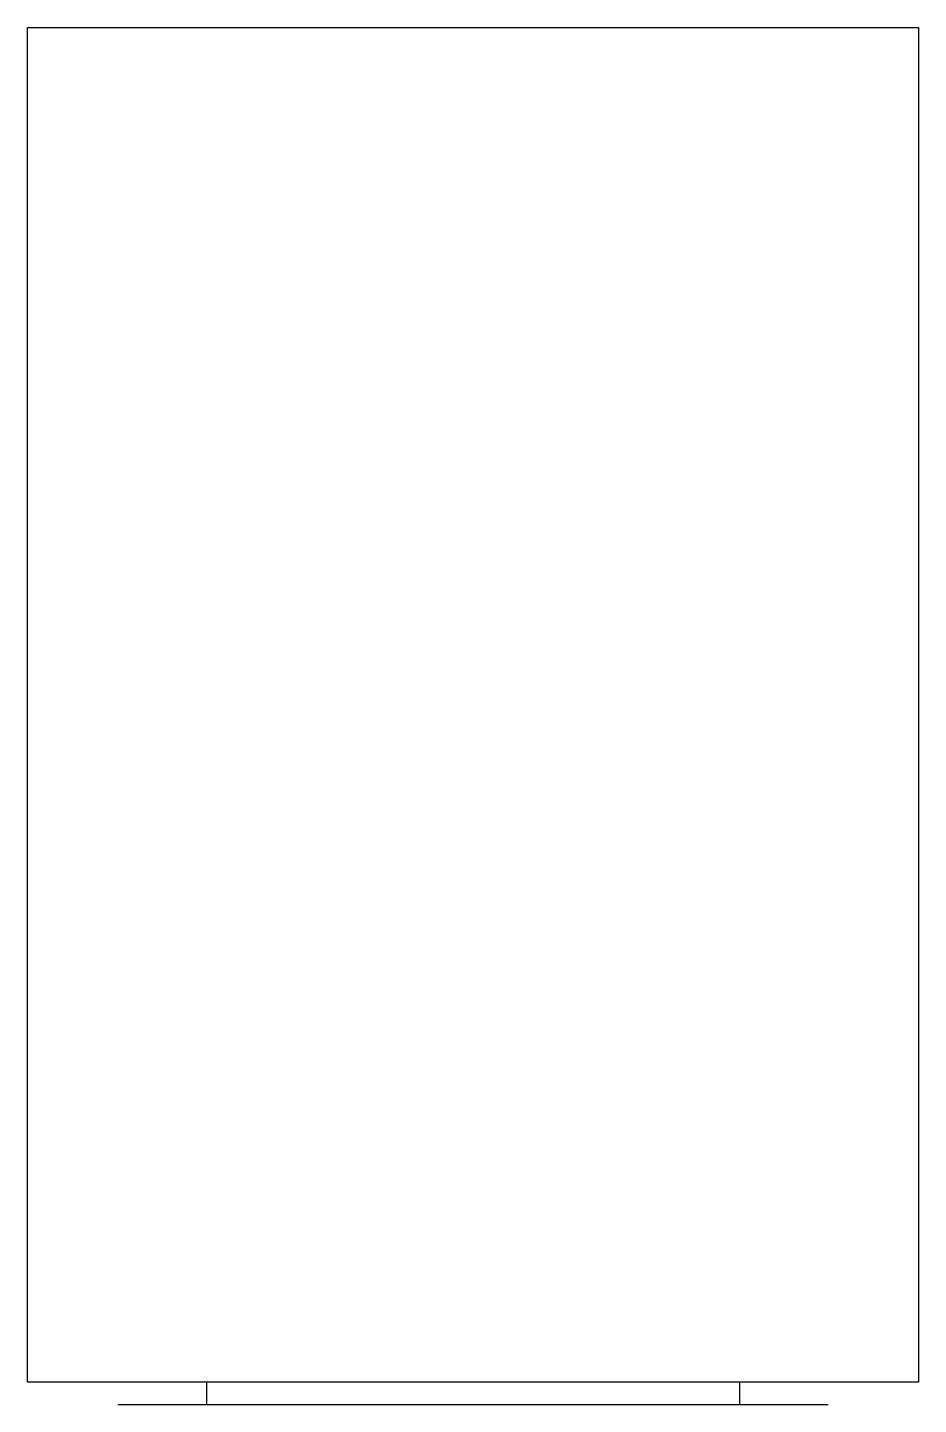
# Model space of a CAD drawing. Header units: millimetres. Extents: x -100 to 100, y 0 to 310.
import ezdxf

# ---------------------------------------------------------------- set-up
doc = ezdxf.new("R2010")
doc.units = ezdxf.units.MM
doc.layers.get('0').update_dxf_attribs({"linetype": 'CONTINUOUS'})

msp = doc.modelspace()

# ---------------------------------------------------------------- linework, layer by layer
for p, q in [((-60, 5), (-60, 0)), ((60, 5), (60, 0)), ((-80, 0), (80, 0))]:
    msp.add_line(p, q)
msp.add_lwpolyline([(-100.31, 5), (-100.31, 309.8), (100.31, 309.8), (100.31, 5)], close=True)

doc.saveas('drawing.dxf')
